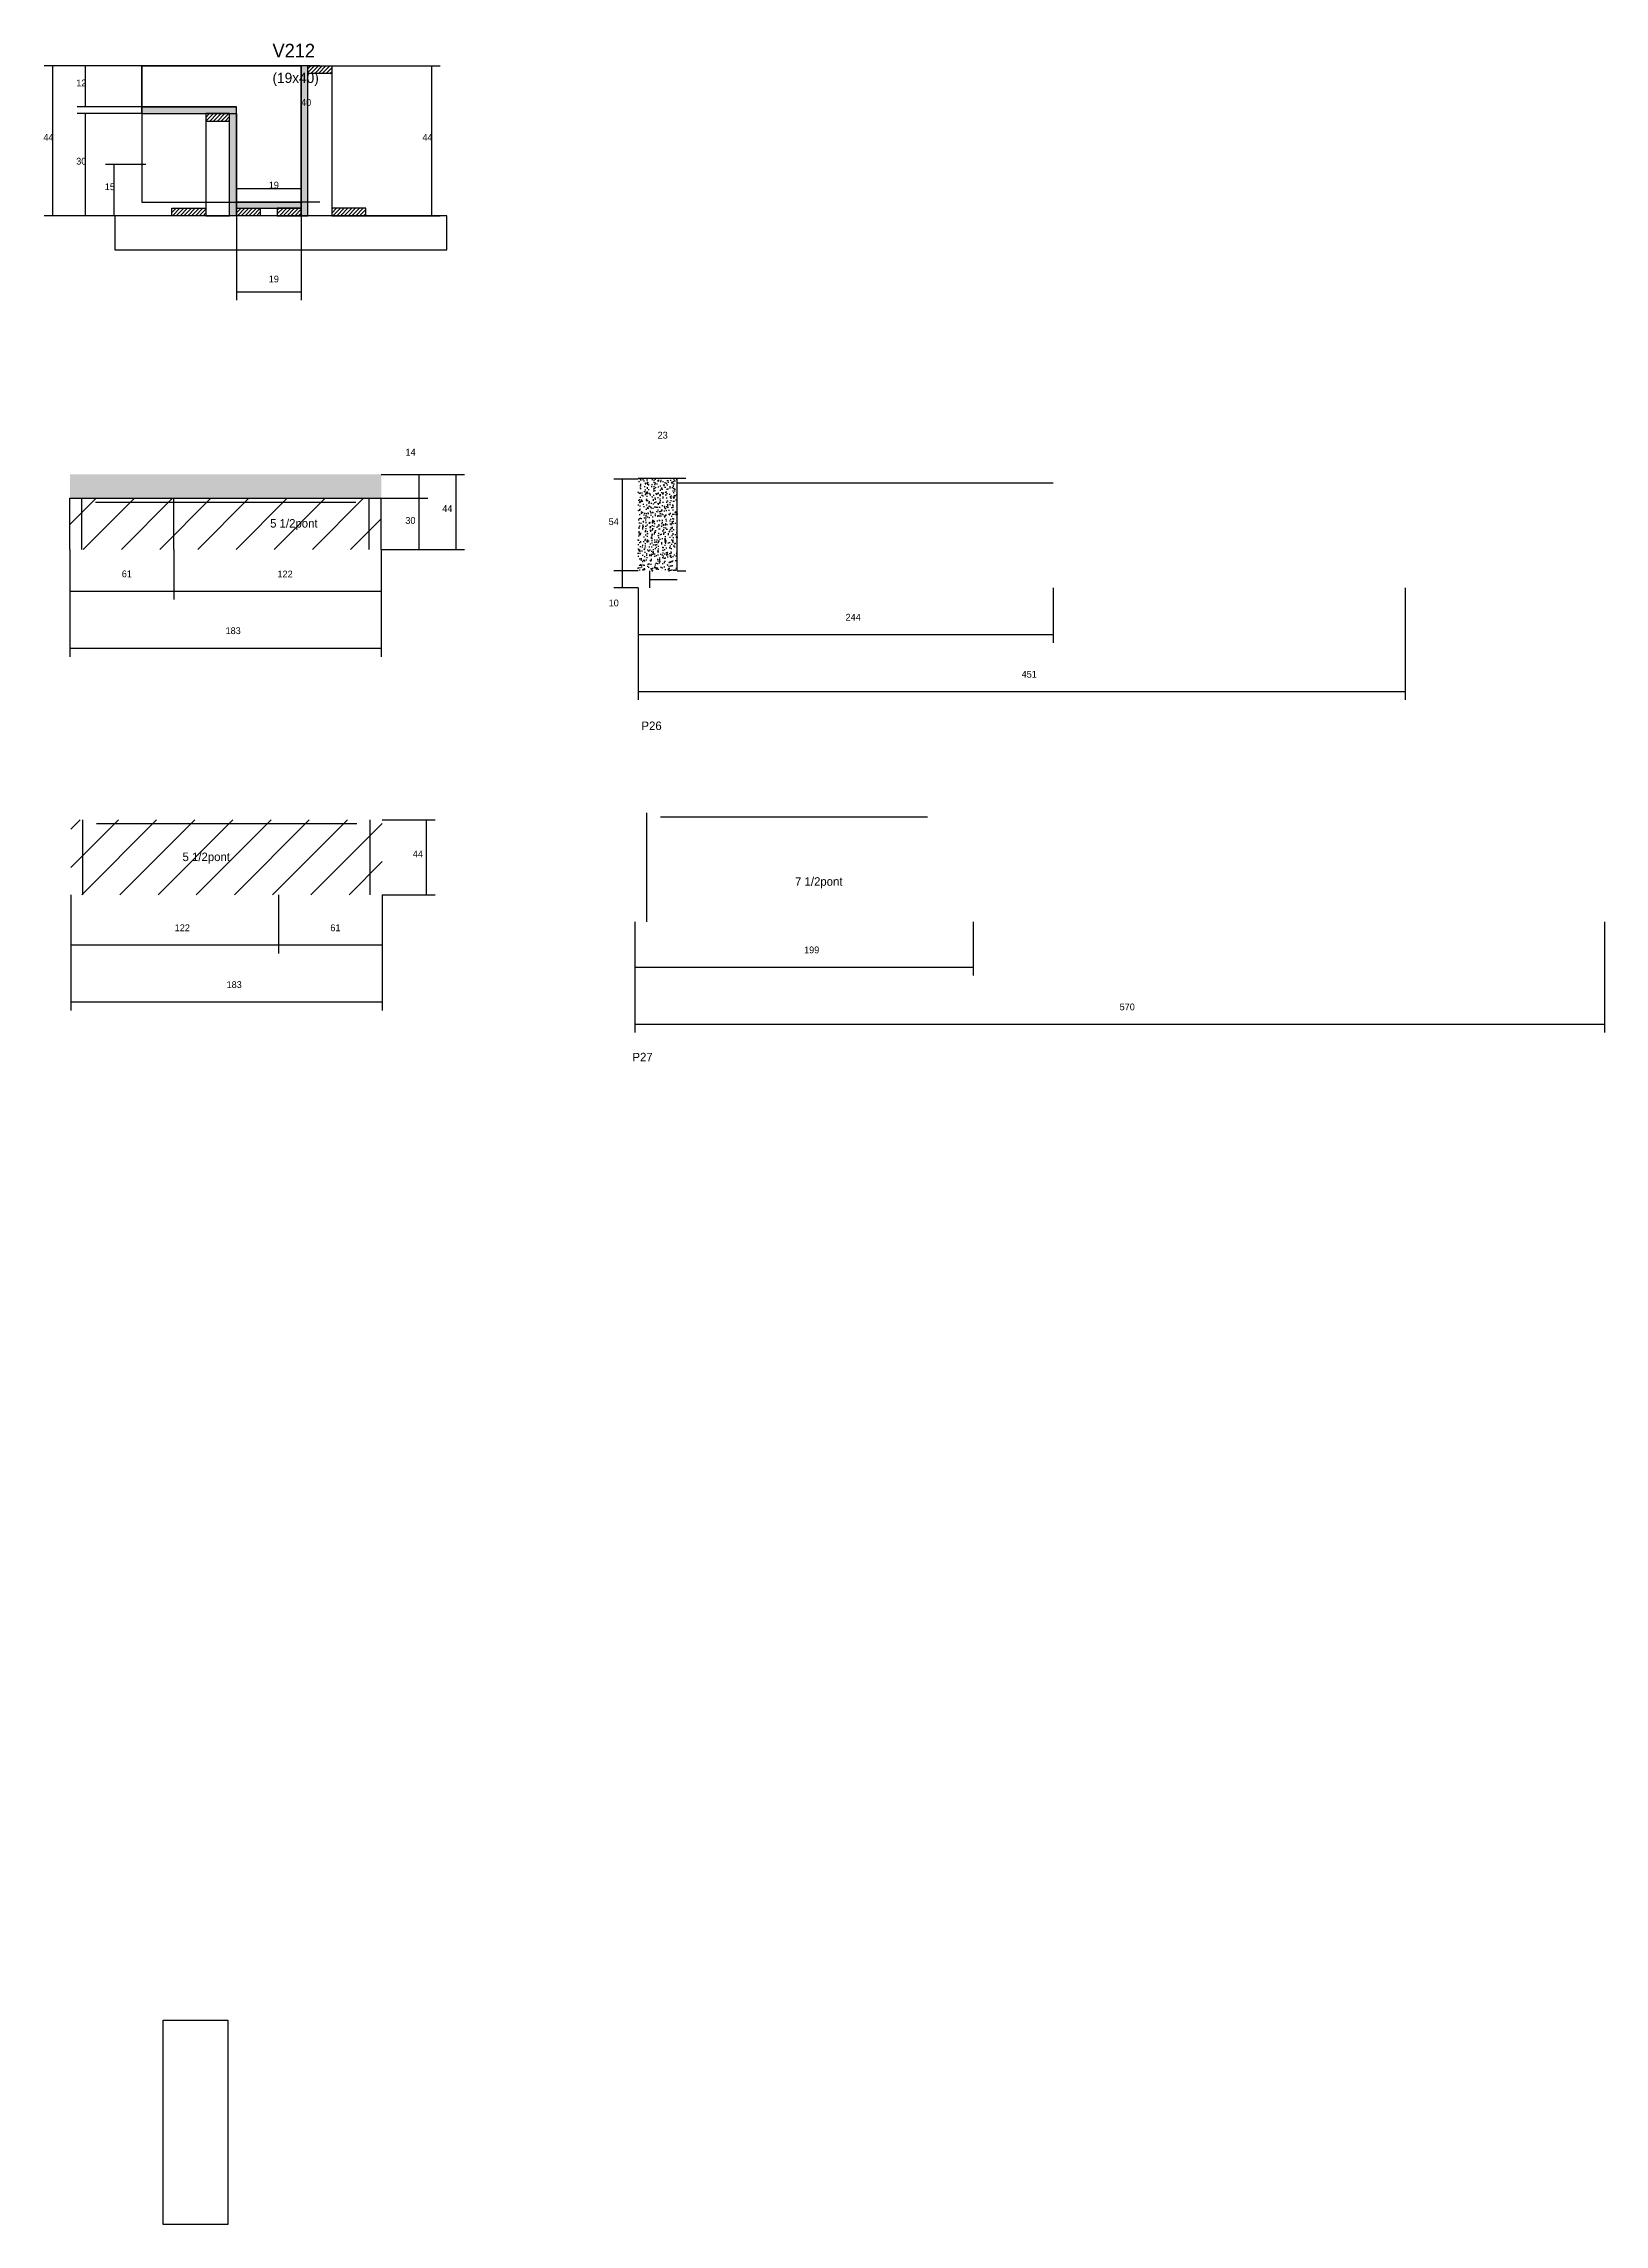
# Model space of a CAD drawing. Header units: metres. Extents: x 3201 to 4119, y 6730 to 8012.
import ezdxf

# ---------------------------------------------------------------- set-up
doc = ezdxf.new("R2010")
doc.units = ezdxf.units.M
for name, color, linetype in [('CONCRETO', 251, 'Continuous'), ('COTA', 4, 'Continuous'), ('Cota Seção (2x)', 4, 'Continuous'), ('Hachura', 253, 'Continuous'), ('Madeira', 126, 'Continuous'), ('NOMENCLATURA', 7, 'Continuous'), ('Painéis', 200, 'Continuous'), ('REAPROVEITAMENTO', 251, 'Continuous'), ('SARR_2.2x7', 40, 'Continuous'), ('SARR_EDITAR', 141, 'Continuous'), ('Texto Seção', 7, 'Continuous')]:
    doc.layers.add(name, color=color, linetype=linetype)

msp = doc.modelspace()

# ---------------------------------------------------------------- hatches: boundary and pattern name
at = {"layer": 'COTA'}
h = msp.add_hatch(dxfattribs=at)
h.set_pattern_fill('AR-CONC', scale=0.03)
h.paths.add_polyline_path([(3399.5, 7758.5), (3216.5, 7758.5), (3216.5, 7758.5), (3216.5, 7744.5), (3216.5, 7744.5), (3399.5, 7744.5), (3399.5, 7744.5), (3399.5, 7758.5)])
h = msp.add_hatch(dxfattribs=at)
h.set_pattern_fill('AR-CONC', scale=0.03)
h.paths.add_polyline_path([(3573.5, 7701.8), (3573.5, 7755.8), (3573.5, 7755.8), (3550.5, 7755.8), (3550.5, 7755.8), (3550.5, 7701.8), (3550.5, 7701.8), (3573.5, 7701.8)])
at = {"layer": 'Hachura'}
h = msp.add_hatch(color=8, dxfattribs=at)
h.dxf.hatch_style = 1
h.paths.add_polyline_path([(3356.4, 7998.6), (3352.4, 7998.6), (3352.4, 7998.6), (3352.4, 7910.6), (3352.4, 7910.6), (3356.4, 7910.6), (3356.4, 7910.6), (3356.4, 7998.6)])
h = msp.add_hatch(dxfattribs=at)
h.set_pattern_fill('ANSI31', scale=0.5)
h.paths.add_polyline_path([(3356.4, 7994.2), (3356.4, 7998.6), (3356.4, 7998.6), (3370.4, 7998.6), (3370.4, 7998.6), (3370.4, 7994.2), (3370.4, 7994.2), (3356.4, 7994.2)])
h = msp.add_hatch(color=8, dxfattribs=at)
h.dxf.hatch_style = 1
h.paths.add_polyline_path([(3314.4, 7970.6), (3314.4, 7974.6), (3314.4, 7974.6), (3258.8, 7974.6), (3258.8, 7974.6), (3258.8, 7970.6), (3258.8, 7970.6), (3314.4, 7970.6)])
h = msp.add_hatch(dxfattribs=at)
h.set_pattern_fill('ANSI31', scale=0.5)
h.paths.add_polyline_path([(3310.4, 7966.2), (3310.4, 7970.6), (3310.4, 7970.6), (3296.4, 7970.6), (3296.4, 7970.6), (3296.4, 7966.2), (3296.4, 7966.2), (3310.4, 7966.2)])
h = msp.add_hatch(color=8, dxfattribs=at)
h.dxf.hatch_style = 1
h.paths.add_polyline_path([(3310.4, 7970.6), (3314.4, 7970.6), (3314.4, 7970.6), (3314.4, 7910.6), (3314.4, 7910.6), (3310.4, 7910.6), (3310.4, 7910.6), (3310.4, 7970.6)])
h = msp.add_hatch(dxfattribs=at)
h.set_pattern_fill('ANSI31', scale=0.5)
h.paths.add_polyline_path([(3276.4, 7910.6), (3276.4, 7915), (3276.4, 7915), (3296.4, 7915), (3296.4, 7915), (3296.4, 7910.6), (3296.4, 7910.6), (3276.4, 7910.6)])
h = msp.add_hatch(color=8, dxfattribs=at)
h.dxf.hatch_style = 1
h.paths.add_polyline_path([(3352.4, 7915), (3352.4, 7918.6), (3352.4, 7918.6), (3314.4, 7918.6), (3314.4, 7918.6), (3314.4, 7915), (3314.4, 7915), (3352.4, 7915)])
h = msp.add_hatch(dxfattribs=at)
h.set_pattern_fill('ANSI31', scale=0.5)
h.paths.add_polyline_path([(3314.4, 7910.6), (3314.4, 7915), (3314.4, 7915), (3328.4, 7915), (3328.4, 7915), (3328.4, 7910.6), (3328.4, 7910.6), (3314.4, 7910.6)])
h = msp.add_hatch(dxfattribs=at)
h.set_pattern_fill('ANSI31', scale=0.5)
h.paths.add_polyline_path([(3352.4, 7910.6), (3352.4, 7915), (3352.4, 7915), (3338.4, 7915), (3338.4, 7915), (3338.4, 7910.6), (3338.4, 7910.6), (3352.4, 7910.6)])
h = msp.add_hatch(dxfattribs=at)
h.set_pattern_fill('ANSI31', scale=0.5)
h.paths.add_polyline_path([(3390.4, 7910.6), (3390.4, 7915), (3390.4, 7915), (3370.4, 7915), (3370.4, 7915), (3370.4, 7910.6), (3370.4, 7910.6), (3390.4, 7910.6)])
at = {"layer": 'REAPROVEITAMENTO'}
h = msp.add_hatch(dxfattribs=at)
h.set_pattern_fill('ANSI31', scale=5)
h.paths.add_polyline_path([(3216.5, 7714.5), (3399.5, 7714.5), (3399.5, 7714.5), (3399.5, 7744.5), (3399.5, 7744.5), (3216.5, 7744.5), (3216.5, 7744.5), (3216.5, 7714.5)])
h = msp.add_hatch(dxfattribs=at)
h.set_pattern_fill('ANSI31', scale=5)
h.paths.add_polyline_path([(3217.1, 7555.5), (3217.1, 7511.5), (3217.1, 7511.5), (3400.1, 7511.5), (3400.1, 7511.5), (3400.1, 7555.5), (3400.1, 7555.5), (3217.1, 7555.5)])

# ---------------------------------------------------------------- linework, layer by layer
at = {"layer": 'CONCRETO'}
for points in [[(3258.8, 7974.6), (3258.8, 7998.6), (3352.4, 7998.6), (3352.4, 7970.6), (3352.4, 7970.6), (3352.4, 7918.6), (3314.4, 7918.6), (3314.4, 7974.6)], [(3258.8, 7918.6), (3352.4, 7918.6), (3352.4, 7998.6), (3258.8, 7998.6)], [(3271.3, 6850.1), (3271.3, 6850.1), (3309.3, 6850.1), (3309.3, 6822.1), (3309.3, 6822.1), (3309.3, 6730.1), (3271.3, 6730.1), (3271.3, 6850.1)]]:
    msp.add_lwpolyline(points, close=True, dxfattribs=at)
at = {"layer": 'COTA'}
for p, q in [((3258.8, 7998.6), (3201.4, 7998.6)), ((3206.4, 7910.6), (3206.4, 7998.6)), ((3258.8, 7998.6), (3220.7, 7998.6)), ((3225.7, 7974.6), (3225.7, 7998.6)), ((3370.4, 7998.6), (3434.2, 7998.6)), ((3429.2, 7910.6), (3429.2, 7998.6)), ((3258.8, 7974.6), (3220.7, 7974.6)), ((3258.8, 7970.6), (3220.7, 7970.6)), ((3225.7, 7910.6), (3225.7, 7970.6)), ((3261.1, 7940.6), (3237.5, 7940.6)), ((3242.5, 7910.6), (3242.5, 7940.6)), ((3280.8, 7910.6), (3201.4, 7910.6)), ((3280.8, 7910.6), (3220.7, 7910.6)), ((3261.1, 7910.6), (3237.5, 7910.6)), ((3314.4, 7910.6), (3314.4, 7860.9)), ((3352.4, 7910.6), (3352.4, 7860.9)), ((3386, 7910.6), (3434.2, 7910.6)), ((3314.4, 7865.9), (3352.4, 7865.9)), ((3399.5, 7758.5), (3448.5, 7758.5)), ((3399.5, 7758.5), (3426.9, 7758.5)), ((3421.9, 7744.5), (3421.9, 7758.5)), ((3443.5, 7714.5), (3443.5, 7758.5)), ((3550.5, 7755.8), (3536.3, 7755.8)), ((3541.3, 7701.8), (3541.3, 7755.8)), ((3550.5, 7756.4), (3578.5, 7756.4)), ((3573.5, 7701.8), (3573.5, 7756.4)), ((3399.5, 7744.5), (3426.9, 7744.5)), ((3399.5, 7744.5), (3426.9, 7744.5)), ((3421.9, 7714.5), (3421.9, 7744.5)), ((3216.5, 7714.5), (3216.5, 7685)), ((3216.5, 7714.5), (3216.5, 7651.4)), ((3277.5, 7714.5), (3277.5, 7685)), ((3277.5, 7714.5), (3277.5, 7685)), ((3399.5, 7714.5), (3399.5, 7685)), ((3399.5, 7714.5), (3399.5, 7651.4)), ((3399.5, 7714.5), (3448.5, 7714.5)), ((3399.5, 7714.5), (3426.9, 7714.5)), ((3216.5, 7690), (3277.5, 7690)), ((3277.5, 7690), (3399.5, 7690)), ((3550.5, 7701.8), (3536.3, 7701.8)), ((3550.5, 7691.8), (3550.5, 7659.5)), ((3550.5, 7691.8), (3550.5, 7626)), ((3573.5, 7701.8), (3578.5, 7701.8)), ((3794.5, 7691.8), (3794.5, 7659.5)), ((4001.5, 7691.8), (4001.5, 7626)), ((3550.5, 7664.5), (3794.5, 7664.5)), ((3216.5, 7656.4), (3399.5, 7656.4)), ((3550.5, 7631), (4001.5, 7631)), ((3400.1, 7555.5), (3431.2, 7555.5)), ((3426.2, 7511.5), (3426.2, 7555.5)), ((3217.1, 7511.5), (3217.1, 7477)), ((3217.1, 7511.5), (3217.1, 7443.5)), ((3339.1, 7511.5), (3339.1, 7477)), ((3339.1, 7511.5), (3339.1, 7477)), ((3400.1, 7511.5), (3400.1, 7477)), ((3400.1, 7511.5), (3400.1, 7443.5)), ((3400.1, 7511.5), (3431.2, 7511.5)), ((3548.6, 7495.6), (3548.6, 7464)), ((3548.6, 7495.6), (3548.6, 7430.5)), ((3747.6, 7495.6), (3747.6, 7464)), ((4118.6, 7495.6), (4118.6, 7430.5)), ((3217.1, 7482), (3339.1, 7482)), ((3339.1, 7482), (3400.1, 7482)), ((3548.6, 7469), (3747.6, 7469)), ((3217.1, 7448.5), (3400.1, 7448.5)), ((3548.6, 7435.5), (4118.6, 7435.5))]:
    msp.add_line(p, q, dxfattribs=at)
at = {"layer": 'Cota Seção (2x)'}
for p, q in [((3363.4, 7998.6), (3347.4, 7998.6)), ((3352.4, 7918.6), (3352.4, 7998.6)), ((3314.4, 7910.6), (3314.4, 7931.6)), ((3314.4, 7926.6), (3352.4, 7926.6)), ((3352.4, 7910.6), (3352.4, 7931.6)), ((3363.4, 7918.6), (3347.4, 7918.6)), ((3550.5, 7701.8), (3536.3, 7701.8)), ((3550.5, 7691.8), (3536.3, 7691.8)), ((3541.3, 7691.8), (3541.3, 7701.8))]:
    msp.add_line(p, q, dxfattribs=at)
at = {"layer": 'Madeira'}
for points in [[(3356.4, 7994.2), (3356.4, 7998.6), (3370.4, 7998.6), (3370.4, 7994.2)], [(3356.4, 7998.6), (3370.4, 7998.6), (3370.4, 7910.6), (3356.4, 7910.6)], [(3310.4, 7966.2), (3310.4, 7970.6), (3296.4, 7970.6), (3296.4, 7966.2)], [(3310.4, 7970.6), (3296.4, 7970.6), (3296.4, 7910.6), (3310.4, 7910.6)], [(3242.9, 7890.6), (3438.1, 7890.6), (3438.1, 7910.6), (3242.9, 7910.6)], [(3276.4, 7910.6), (3276.4, 7915), (3296.4, 7915), (3296.4, 7910.6)], [(3314.4, 7910.6), (3314.4, 7915), (3328.4, 7915), (3328.4, 7910.6)], [(3352.4, 7910.6), (3352.4, 7915), (3338.4, 7915), (3338.4, 7910.6)], [(3390.4, 7910.6), (3390.4, 7915), (3370.4, 7915), (3370.4, 7910.6)]]:
    msp.add_lwpolyline(points, close=True, dxfattribs=at)
at = {"layer": 'Painéis'}
for p, q in [((3352.4, 7910.6), (3352.4, 7998.6)), ((3258.8, 7974.6), (3314.4, 7974.6)), ((3258.8, 7970.6), (3258.8, 7974.6)), ((3314.4, 7970.6), (3314.4, 7974.6)), ((3314.4, 7910.6), (3314.4, 7970.6)), ((3314.4, 7910.6), (3314.4, 7970.6)), ((3314.4, 7918.6), (3352.4, 7918.6)), ((3314.4, 7915), (3314.4, 7918.6)), ((3352.4, 7915), (3352.4, 7918.6)), ((3216.5, 7744.5), (3399.5, 7744.5)), ((3216.5, 7714.5), (3216.5, 7744.5)), ((3277.5, 7714.5), (3277.5, 7744.5)), ((3399.5, 7714.5), (3399.5, 7744.5))]:
    msp.add_line(p, q, dxfattribs=at)
for points in [[(3356.4, 7998.6), (3352.4, 7998.6), (3352.4, 7910.6), (3356.4, 7910.6)], [(3314.4, 7970.6), (3314.4, 7974.6), (3258.8, 7974.6), (3258.8, 7970.6)], [(3310.4, 7970.6), (3314.4, 7970.6), (3314.4, 7910.6), (3310.4, 7910.6)], [(3352.4, 7915), (3352.4, 7918.6), (3314.4, 7918.6), (3314.4, 7915)]]:
    msp.add_lwpolyline(points, close=True, dxfattribs=at)
at = {"layer": 'SARR_2.2x7'}
for p, q in [((3223.5, 7714.5), (3223.5, 7744.5)), ((3231.5, 7742.3), (3277.5, 7742.3)), ((3277.5, 7742.3), (3384.5, 7742.3)), ((3392.5, 7714.5), (3392.5, 7744.5)), ((3573.5, 7753.6), (3794.5, 7753.6)), ((3557.5, 7691.8), (3557.5, 7701.8)), ((3224.1, 7511.5), (3224.1, 7555.5)), ((3232.1, 7553.3), (3339.1, 7553.3)), ((3339.1, 7553.3), (3385.1, 7553.3)), ((3393.1, 7511.5), (3393.1, 7555.5)), ((3555.6, 7495.6), (3555.6, 7559.6)), ((3563.6, 7557.4), (3720.6, 7557.4))]:
    msp.add_line(p, q, dxfattribs=at)
at = {"layer": 'SARR_EDITAR'}
msp.add_line((3557.5, 7696.8), (3573.5, 7696.8), dxfattribs=at)

# ---------------------------------------------------------------- texts
at = {"layer": 'COTA'}
for s, p in [('12', (3220.2, 7986.6)), ('44', (3200.9, 7954.6)), ('44', (3423.7, 7954.6)), ('30', (3220.2, 7940.6)), ('15', (3237, 7925.6)), ('19', (3333.4, 7871.4)), ('23', (3562, 7779.6)), ('14', (3413.8, 7769.6)), ('30', (3413.7, 7729.5)), ('44', (3435.4, 7736.5)), ('54', (3533.2, 7728.8)), ('61', (3247, 7698.1)), ('122', (3338.5, 7698)), ('183', (3308, 7664.7)), ('244', (3672.5, 7672.6)), ('451', (3776, 7639.1)), ('44', (3418.1, 7533.5)), ('122', (3278.1, 7490.1)), ('61', (3369.6, 7490.1)), ('199', (3648.1, 7477.1)), ('183', (3308.6, 7456.7)), ('570', (3833.6, 7443.6))]:
    msp.add_text(s, height=4, dxfattribs=at).set_placement(p)
at = {"layer": 'Cota Seção (2x)'}
for s, p in [('40', (3352.4, 7975.1)), ('19', (3333.4, 7926.6)), ('10', (3533.2, 7681))]:
    msp.add_text(s, height=4, dxfattribs=at).set_placement(p)
at = {"layer": 'NOMENCLATURA'}
for s, p in [('5 1/2pont', (3334.2, 7727.3)), ('P26', (3552.5, 7608.3)), ('5 1/2pont', (3282.7, 7531.3)), ('7 1/2pont', (3642.8, 7516.8)), ('P27', (3547.2, 7413.6))]:
    msp.add_text(s, height=5, dxfattribs=at).set_placement(p)
at = {"layer": 'Texto Seção'}
for s, height, p in [('V212', 8, (3335.6, 8003.6)), ('(19x40)', 6, (3335.6, 7988.6))]:
    msp.add_text(s, height=height, dxfattribs=at).set_placement(p)

doc.saveas('drawing.dxf')
